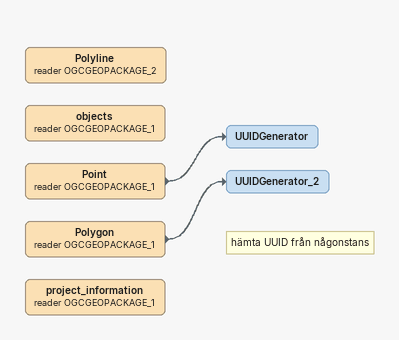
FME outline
project_information (reader OGCGEOPACKAGE_1)
Polyline (reader OGCGEOPACKAGE_2)
objects (reader OGCGEOPACKAGE_1)
Point (reader OGCGEOPACKAGE_1)
    -> UUIDGenerator
UUIDGenerator
Polygon (reader OGCGEOPACKAGE_1)
    -> UUIDGenerator_2
Note: hämta UUID från någonstans
UUIDGenerator_2
